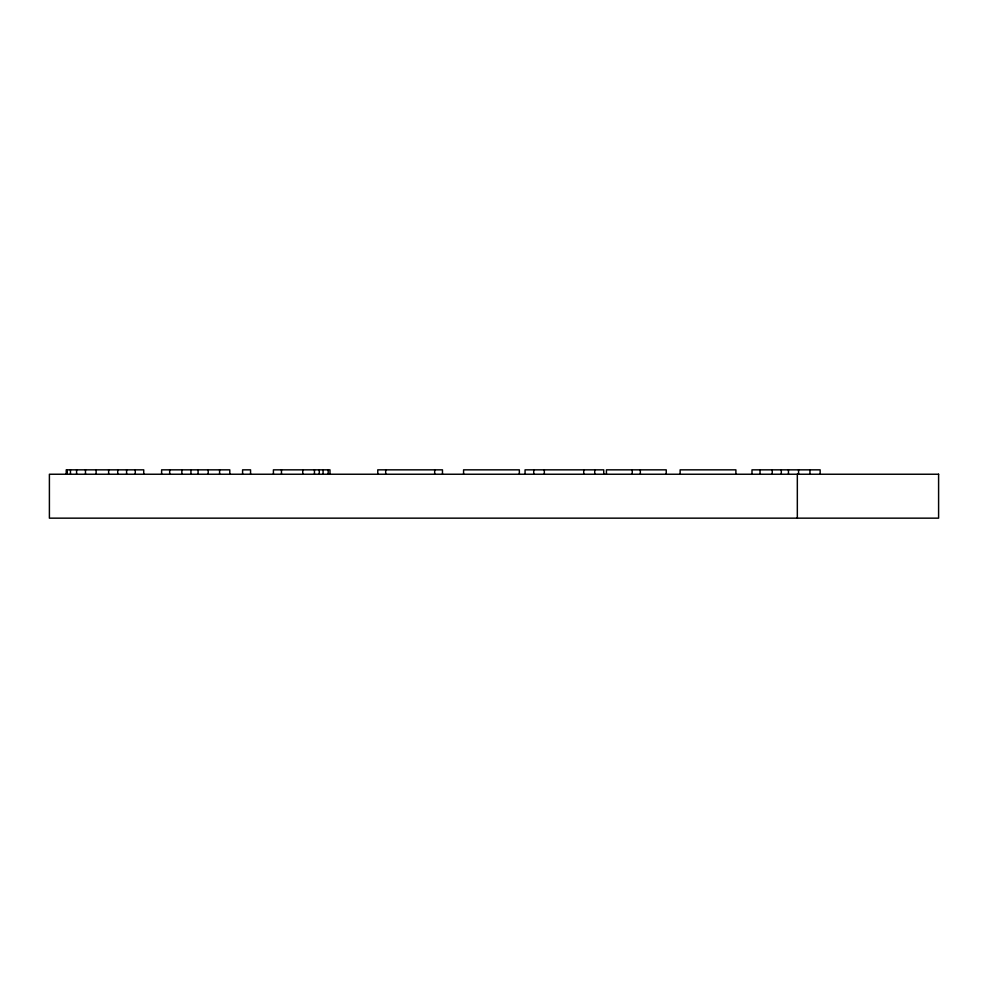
<?xml version="1.0" encoding="UTF-8"?>
<svg xmlns="http://www.w3.org/2000/svg" width="988" height="988" viewBox="0 0 988 988"><rect width="100%" height="100%" fill="white"/><g stroke="black" fill="none" stroke-linecap="round" stroke-linejoin="round"><path stroke-width="1.48" d="M820.151 474.24L820.151 469.843L751.992 469.843L751.992 474.24M809.95 469.843L809.95 474.24M798.563 469.843L798.563 474.24M797.328 474.24L797.328 518.157M788.449 469.843L788.449 474.24M781.298 469.843L781.298 474.24M772.221 469.843L772.221 474.24M760.031 469.843L760.031 474.24M735.887 474.24L735.887 469.843L680.127 469.843L680.127 474.24M666.233 474.24L666.233 469.843L606.422 469.843L606.422 474.24M640.323 469.843L640.323 474.24M632.234 469.843L632.234 474.24M603.742 474.24L603.742 469.843L525.06 469.843L525.06 474.24M594.727 469.843L594.727 474.24M583.723 469.843L583.723 474.24M544.326 469.843L544.326 474.24M533.73 469.843L533.73 474.24M519.342 474.24L519.342 469.843L463.582 469.843L463.582 474.24M442.476 474.24L442.476 469.843L377.774 469.843L377.774 474.24M434.683 469.843L434.683 474.24M385.691 469.843L385.691 474.24M329.98 474.24L329.98 469.843L273.417 469.843L273.417 474.24M328.177 469.843L328.177 474.24M323.076 469.843L323.076 474.24M319.272 469.843L319.272 474.24M314.456 469.843L314.456 474.24M302.748 469.843L302.748 474.24M281.469 469.843L281.469 474.24M250.557 474.24L250.557 469.843L242.591 469.843L242.591 474.24M229.796 474.24L229.796 469.843L161.624 469.843L161.624 474.24M219.595 469.843L219.595 474.24M208.196 469.843L208.196 474.24M198.082 469.843L198.082 474.24M190.943 469.843L190.943 474.24M181.854 469.843L181.854 474.24M169.677 469.843L169.677 474.24M143.729 474.24L143.729 469.843L66.233 469.843L66.233 474.24M135.27 469.843L135.27 474.24M126.6 469.843L126.6 474.24M117.72 469.843L117.72 474.24M108.631 469.843L108.631 474.24M96.12 469.843L96.12 474.24M85.474 469.843L85.474 474.24M76.595 469.843L76.595 474.24M70.457 469.843L70.457 474.24M67.295 469.843L67.295 474.24M938.6 474.24L49.4 474.24L49.4 518.157L938.6 518.157L938.6 474.24"/></g></svg>
